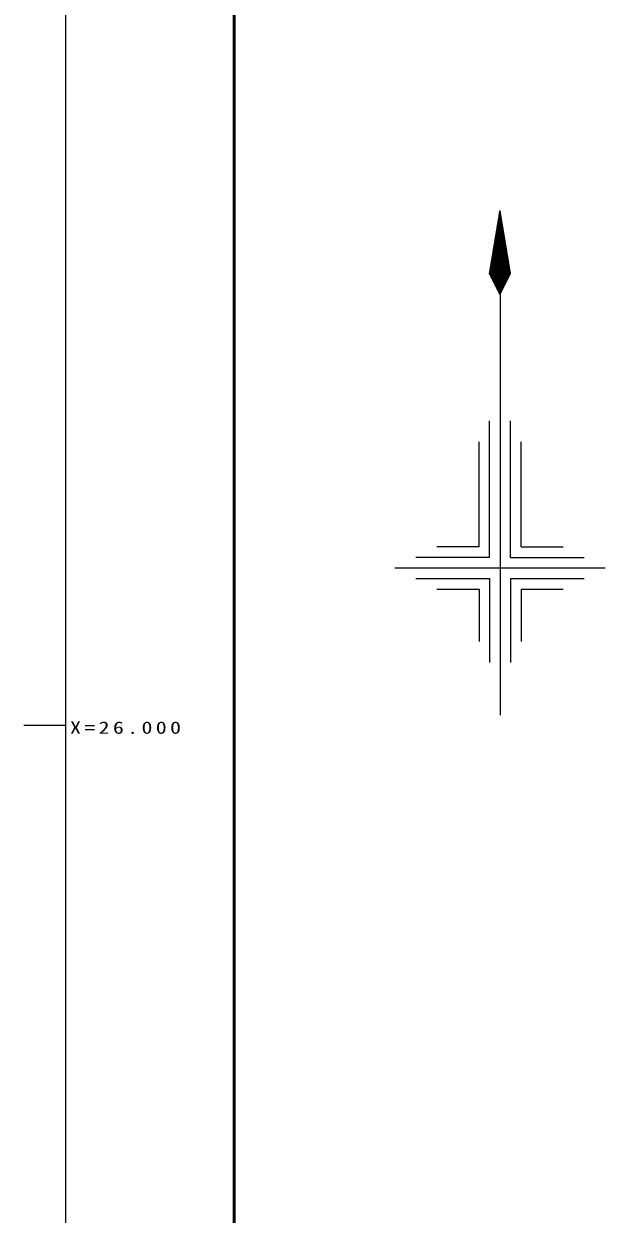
# Model space of a CAD drawing. Units: millimetres at full size, sheet at 1:500; details may follow other scales. Extents: x 56386042 to 56854500, y 25771750 to 26117216.
# Drawn here: x 56797500 to 56832062, y 25970961 to 26041709 of the extents above; entities that cross this region are included whole.
import ezdxf

# ---------------------------------------------------------------- set-up
doc = ezdxf.new("R2010")
doc.units = ezdxf.units.MM
doc.header["$LTSCALE"] = 500
doc.layers.add('レイヤ1', color=7, linetype='Continuous', lineweight=13)
doc.styles.add('ＭＳ ゴシック', font='')
doc.styles.get('ＭＳ ゴシック').set_extended_font_data('MS Gothic')

msp = doc.modelspace()

# ---------------------------------------------------------------- linework, layer by layer
at = {"layer": 'レイヤ1', "lineweight": 50}
msp.add_line((56810000, 25790000), (56810000, 26110000), dxfattribs=at)
at = {"layer": 'レイヤ1', "lineweight": 25}
msp.add_line((56800000, 25800000), (56800000, 26100000), dxfattribs=at)
at = {"layer": 'レイヤ1'}
for p, q in [((56825736.6, 26025768.9), (56825737.1, 26030167.2)), ((56825742.9, 26025756.4), (56825743.3, 26030204.7)), ((56825749.1, 26025743.9), (56825749.6, 26030242.2)), ((56825755.4, 26025731.4), (56825755.9, 26030279.7)), ((56825761.6, 26025718.9), (56825762.1, 26030317.3)), ((56825767.9, 26025706.4), (56825768.4, 26030354.8)), ((56825774.1, 26025693.9), (56825774.6, 26030392.3)), ((56825780.4, 26025681.4), (56825780.9, 26030429.8)), ((56825786.6, 26025668.9), (56825787.1, 26030467.4)), ((56825792.9, 26025656.4), (56825793.4, 26030504.9)), ((56825799.1, 26025643.9), (56825799.6, 26030542.4)), ((56825805.4, 26025631.4), (56825805.9, 26030579.9)), ((56825811.6, 26025618.9), (56825812.1, 26030617.4)), ((56825817.9, 26025629.2), (56825818.4, 26030580.7)), ((56825824.1, 26025641.7), (56825824.6, 26030543.2)), ((56825830.4, 26025654.2), (56825830.9, 26030505.8)), ((56825836.6, 26025666.7), (56825837.1, 26030468.3)), ((56825842.9, 26025679.2), (56825843.4, 26030430.8)), ((56825849.1, 26025691.7), (56825849.6, 26030393.3)), ((56825855.4, 26025704.2), (56825855.9, 26030355.9)), ((56825861.6, 26025716.7), (56825862.1, 26030318.4)), ((56825867.9, 26025729.2), (56825868.4, 26030280.9)), ((56825874.1, 26025741.7), (56825874.6, 26030243.4)), ((56825880.4, 26025754.2), (56825880.8, 26030205.9)), ((56825886.6, 26025766.7), (56825887.1, 26030168.5)), ((56825617.9, 26026006.4), (56825618.3, 26029454.3)), ((56825624.2, 26025993.9), (56825624.5, 26029491.8)), ((56825630.4, 26025981.4), (56825630.8, 26029529.3)), ((56825636.7, 26025968.9), (56825637, 26029566.8)), ((56825642.9, 26025956.4), (56825643.3, 26029604.3)), ((56825649.2, 26025943.9), (56825649.5, 26029641.9)), ((56825655.4, 26025931.4), (56825655.8, 26029679.4)), ((56825661.7, 26025918.9), (56825662, 26029716.9)), ((56825667.9, 26025906.4), (56825668.3, 26029754.4)), ((56825674.2, 26025893.9), (56825674.6, 26029792)), ((56825680.4, 26025881.4), (56825680.8, 26029829.5)), ((56825686.6, 26025868.9), (56825687.1, 26029867)), ((56825692.9, 26025856.4), (56825693.3, 26029904.5)), ((56825699.1, 26025843.9), (56825699.6, 26029942)), ((56825705.4, 26025831.4), (56825705.8, 26029979.6)), ((56825711.6, 26025818.9), (56825712.1, 26030017.1)), ((56825717.9, 26025806.4), (56825718.3, 26030054.6)), ((56825724.1, 26025793.9), (56825724.6, 26030092.1)), ((56825730.4, 26025781.4), (56825730.8, 26030129.7)), ((56825892.9, 26025779.2), (56825893.3, 26030131)), ((56825899.1, 26025791.7), (56825899.6, 26030093.5)), ((56825905.4, 26025804.2), (56825905.8, 26030056)), ((56825911.6, 26025816.7), (56825912.1, 26030018.6)), ((56825917.9, 26025829.2), (56825918.3, 26029981.1)), ((56825924.1, 26025841.7), (56825924.6, 26029943.6)), ((56825930.4, 26025854.2), (56825930.8, 26029906.1)), ((56825936.6, 26025866.7), (56825937.1, 26029868.6)), ((56825942.9, 26025879.3), (56825943.3, 26029831.2)), ((56825949.1, 26025891.8), (56825949.6, 26029793.7)), ((56825955.4, 26025904.3), (56825955.8, 26029756.2)), ((56825961.7, 26025916.8), (56825962, 26029718.7)), ((56825967.9, 26025929.3), (56825968.3, 26029681.3)), ((56825974.2, 26025941.8), (56825974.5, 26029643.8)), ((56825980.4, 26025954.3), (56825980.8, 26029606.3)), ((56825986.7, 26025966.8), (56825987, 26029568.8)), ((56825992.9, 26025979.3), (56825993.3, 26029531.4)), ((56825999.2, 26025991.8), (56825999.5, 26029493.9)), ((56826005.4, 26026004.3), (56826005.8, 26029456.4)), ((56825499.2, 26026243.8), (56825499.4, 26028741.3)), ((56825505.4, 26026231.3), (56825505.7, 26028778.8)), ((56825511.7, 26026218.8), (56825512, 26028816.4)), ((56825517.9, 26026206.3), (56825518.2, 26028853.9)), ((56825524.2, 26026193.8), (56825524.5, 26028891.4)), ((56825530.4, 26026181.3), (56825530.7, 26028928.9)), ((56825536.7, 26026168.8), (56825537, 26028966.5)), ((56825542.9, 26026156.3), (56825543.2, 26029004)), ((56825549.2, 26026143.8), (56825549.5, 26029041.5)), ((56825555.4, 26026131.3), (56825555.7, 26029079)), ((56825561.7, 26026118.8), (56825562, 26029116.5)), ((56825567.9, 26026106.4), (56825568.2, 26029154.1)), ((56825574.2, 26026093.9), (56825574.5, 26029191.6)), ((56825580.4, 26026081.4), (56825580.7, 26029229.1)), ((56825586.7, 26026068.9), (56825587, 26029266.6)), ((56825592.9, 26026056.4), (56825593.3, 26029304.2)), ((56825599.2, 26026043.9), (56825599.5, 26029341.7)), ((56825605.4, 26026031.4), (56825605.8, 26029379.2)), ((56825611.7, 26026018.9), (56825612, 26029416.7)), ((56826011.7, 26026016.8), (56826012, 26029418.9)), ((56826017.9, 26026029.3), (56826018.3, 26029381.4)), ((56826024.2, 26026041.8), (56826024.5, 26029344)), ((56826030.4, 26026054.3), (56826030.8, 26029306.5)), ((56826036.7, 26026066.8), (56826037, 26029269)), ((56826042.9, 26026079.3), (56826043.2, 26029231.5)), ((56826049.2, 26026091.8), (56826049.5, 26029194.1)), ((56826055.4, 26026104.3), (56826055.7, 26029156.6)), ((56826061.7, 26026116.8), (56826062, 26029119.1)), ((56826067.9, 26026129.3), (56826068.2, 26029081.6)), ((56826074.2, 26026141.8), (56826074.5, 26029044.1)), ((56826080.4, 26026154.3), (56826080.7, 26029006.7)), ((56826086.7, 26026166.8), (56826087, 26028969.2)), ((56826092.9, 26026179.3), (56826093.2, 26028931.7)), ((56826099.2, 26026191.8), (56826099.5, 26028894.2)), ((56826105.4, 26026204.3), (56826105.7, 26028856.8)), ((56826111.7, 26026216.8), (56826112, 26028819.3)), ((56826117.9, 26026229.3), (56826118.2, 26028781.8)), ((56826124.2, 26026241.8), (56826124.4, 26028744.3)), ((56825380.5, 26026481.3), (56825380.6, 26028028.4)), ((56825386.7, 26026468.8), (56825386.9, 26028065.9)), ((56825393, 26026456.3), (56825393.1, 26028103.4)), ((56825399.2, 26026443.8), (56825399.4, 26028141)), ((56825405.5, 26026431.3), (56825405.6, 26028178.5)), ((56825411.7, 26026418.8), (56825411.9, 26028216)), ((56825418, 26026406.3), (56825418.1, 26028253.5)), ((56825424.2, 26026393.8), (56825424.4, 26028291.1)), ((56825430.5, 26026381.3), (56825430.7, 26028328.6)), ((56825436.7, 26026368.8), (56825436.9, 26028366.1)), ((56825442.9, 26026356.3), (56825443.2, 26028403.6)), ((56825449.2, 26026343.8), (56825449.4, 26028441.1)), ((56825455.4, 26026331.3), (56825455.7, 26028478.7)), ((56825461.7, 26026318.8), (56825461.9, 26028516.2)), ((56825467.9, 26026306.3), (56825468.2, 26028553.7)), ((56825474.2, 26026293.8), (56825474.4, 26028591.2)), ((56825480.4, 26026281.3), (56825480.7, 26028628.8)), ((56825486.7, 26026268.8), (56825486.9, 26028666.3)), ((56825492.9, 26026256.3), (56825493.2, 26028703.8)), ((56826130.4, 26026254.3), (56826130.7, 26028706.8)), ((56826136.7, 26026266.8), (56826136.9, 26028669.4)), ((56826142.9, 26026279.3), (56826143.2, 26028631.9)), ((56826149.2, 26026291.8), (56826149.4, 26028594.4)), ((56826155.4, 26026304.3), (56826155.7, 26028556.9)), ((56826161.7, 26026316.8), (56826161.9, 26028519.5)), ((56826167.9, 26026329.3), (56826168.2, 26028482)), ((56826174.2, 26026341.8), (56826174.4, 26028444.5)), ((56826180.4, 26026354.3), (56826180.7, 26028407)), ((56826186.7, 26026366.8), (56826186.9, 26028369.5)), ((56826193, 26026379.4), (56826193.2, 26028332.1)), ((56826199.2, 26026391.9), (56826199.4, 26028294.6)), ((56826205.5, 26026404.4), (56826205.6, 26028257.1)), ((56826211.7, 26026416.9), (56826211.9, 26028219.6)), ((56826218, 26026429.4), (56826218.1, 26028182.2)), ((56826224.2, 26026441.9), (56826224.4, 26028144.7)), ((56826230.5, 26026454.4), (56826230.6, 26028107.2)), ((56826236.7, 26026466.9), (56826236.9, 26028069.7)), ((56826243, 26026479.4), (56826243.1, 26028032.2)), ((56825261.7, 26026718.7), (56825261.8, 26027315.5)), ((56825268, 26026706.2), (56825268.1, 26027353)), ((56825274.2, 26026693.7), (56825274.3, 26027390.5)), ((56825280.5, 26026681.2), (56825280.6, 26027428)), ((56825286.7, 26026668.7), (56825286.8, 26027465.6)), ((56825293, 26026656.2), (56825293.1, 26027503.1)), ((56825299.2, 26026643.7), (56825299.3, 26027540.6)), ((56825305.5, 26026631.2), (56825305.6, 26027578.1)), ((56825311.7, 26026618.8), (56825311.8, 26027615.6)), ((56825318, 26026606.3), (56825318.1, 26027653.2)), ((56825324.2, 26026593.8), (56825324.3, 26027690.7)), ((56825330.5, 26026581.3), (56825330.6, 26027728.2)), ((56825336.7, 26026568.8), (56825336.8, 26027765.7)), ((56825343, 26026556.3), (56825343.1, 26027803.3)), ((56825349.2, 26026543.8), (56825349.4, 26027840.8)), ((56825355.5, 26026531.3), (56825355.6, 26027878.3)), ((56825361.7, 26026518.8), (56825361.9, 26027915.8)), ((56825368, 26026506.3), (56825368.1, 26027953.4)), ((56825374.2, 26026493.8), (56825374.4, 26027990.9)), ((56826249.2, 26026491.9), (56826249.4, 26027994.8)), ((56826255.5, 26026504.4), (56826255.6, 26027957.3)), ((56826261.7, 26026516.9), (56826261.9, 26027919.8)), ((56826268, 26026529.4), (56826268.1, 26027882.3)), ((56826274.2, 26026541.9), (56826274.4, 26027844.9)), ((56826280.5, 26026554.4), (56826280.6, 26027807.4)), ((56826286.7, 26026566.9), (56826286.8, 26027769.9)), ((56826293, 26026579.4), (56826293.1, 26027732.4)), ((56826299.2, 26026591.9), (56826299.3, 26027695)), ((56826305.5, 26026604.4), (56826305.6, 26027657.5)), ((56826311.7, 26026616.9), (56826311.8, 26027620)), ((56826318, 26026629.4), (56826318.1, 26027582.5)), ((56826324.2, 26026641.9), (56826324.3, 26027545)), ((56826330.5, 26026654.4), (56826330.6, 26027507.6)), ((56826336.7, 26026666.9), (56826336.8, 26027470.1)), ((56826343, 26026679.4), (56826343.1, 26027432.6)), ((56826349.2, 26026691.9), (56826349.3, 26027395.1)), ((56826355.5, 26026704.4), (56826355.6, 26027357.7)), ((56826361.7, 26026716.9), (56826361.8, 26027320.2)), ((56825193, 26026856.2), (56825193, 26026902.7)), ((56825199.2, 26026843.7), (56825199.3, 26026940.2)), ((56825205.5, 26026831.2), (56825205.5, 26026977.8)), ((56825211.7, 26026818.7), (56825211.8, 26027015.3)), ((56825218, 26026806.2), (56825218, 26027052.8)), ((56825224.2, 26026793.7), (56825224.3, 26027090.3)), ((56825230.5, 26026781.2), (56825230.5, 26027127.9)), ((56825236.7, 26026768.7), (56825236.8, 26027165.4)), ((56825243, 26026756.2), (56825243, 26027202.9)), ((56825249.2, 26026743.7), (56825249.3, 26027240.4)), ((56825255.5, 26026731.2), (56825255.5, 26027277.9)), ((56826368, 26026729.4), (56826368, 26027282.7)), ((56826374.2, 26026741.9), (56826374.3, 26027245.2)), ((56826380.5, 26026754.4), (56826380.5, 26027207.7)), ((56826386.7, 26026766.9), (56826386.8, 26027170.3)), ((56826393, 26026779.4), (56826393, 26027132.8)), ((56826399.2, 26026791.9), (56826399.3, 26027095.3)), ((56826405.5, 26026804.4), (56826405.5, 26027057.8)), ((56826411.7, 26026816.9), (56826411.8, 26027020.4)), ((56826418, 26026829.4), (56826418, 26026982.9)), ((56826424.2, 26026841.9), (56826424.3, 26026945.4)), ((56826430.5, 26026854.4), (56826430.5, 26026907.9)), ((56826436.8, 26026866.9), (56826436.8, 26026870.4)), ((56825812.2, 26025617.8), (56825812.1, 26000617.8)), ((56825187.1, 26009992.8), (56825187.2, 26018117.8)), ((56826437.1, 26009992.8), (56826437.2, 26018117.8)), ((56824562.1, 26010617.8), (56824562.2, 26016867.8)), ((56827062.1, 26010617.8), (56827062.2, 26016867.8)), ((56824562.1, 26010617.8), (56822062.1, 26010617.8)), ((56827062.1, 26010617.8), (56829562.1, 26010617.8)), ((56825187.1, 26009992.8), (56820812.1, 26009992.8)), ((56826437.1, 26009992.8), (56830812.1, 26009992.8)), ((56819562.1, 26009367.8), (56832062.1, 26009367.8)), ((56820812.1, 26008742.8), (56825187.1, 26008742.8)), ((56825187.1, 26008742.8), (56825187.1, 26003742.8)), ((56826437.1, 26008742.8), (56826437.1, 26003742.8)), ((56826437.1, 26008742.8), (56830812.1, 26008742.8)), ((56822062.1, 26008117.8), (56824562.1, 26008117.8)), ((56824562.1, 26008117.8), (56824562.1, 26004992.8)), ((56827062.1, 26008117.8), (56827062.1, 26004992.8)), ((56827062.1, 26008117.8), (56829562.1, 26008117.8))]:
    msp.add_line(p, q, dxfattribs=at)
at = {"layer": 'レイヤ1', "lineweight": 18}
msp.add_line((56800000, 26000000), (56797500, 26000000), dxfattribs=at)

# ---------------------------------------------------------------- texts
at = {"layer": 'レイヤ1', "insert": (56800250, 25999500), "char_height": 733.1, "attachment_point": 7, "style": 'ＭＳ ゴシック'}
msp.add_mtext('\\T1.31;\\W1.3;X=26.000', dxfattribs=at)

doc.saveas('drawing.dxf')
